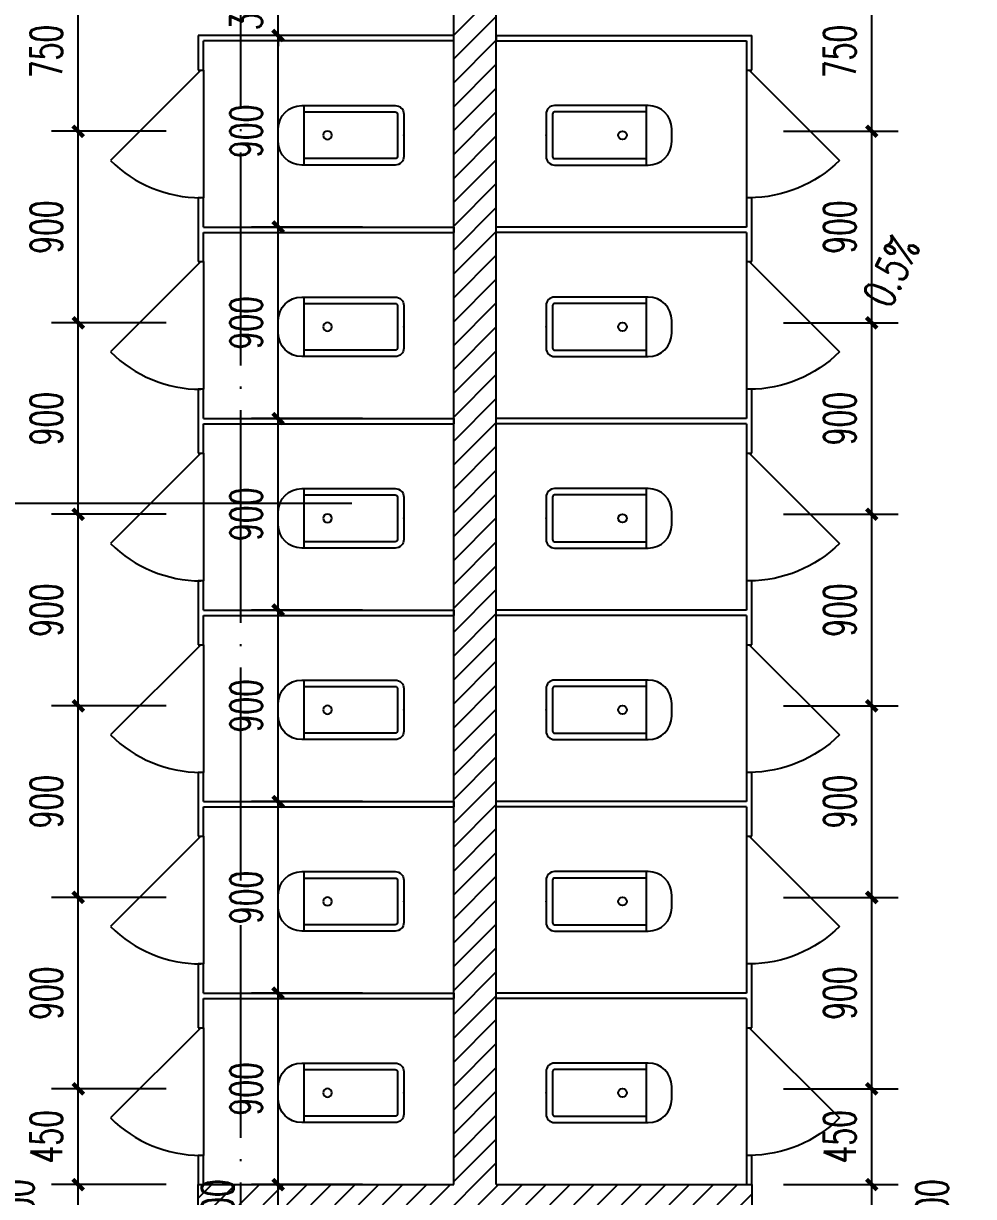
# Model space of a CAD drawing. Extents: x 307762 to 522490, y -326758 to -245675.
# Drawn here: x 396478 to 400941, y -303261 to -297748 of the extents above; entities that cross this region are included whole.
import ezdxf

# ---------------------------------------------------------------- set-up
doc = ezdxf.new("R2010")
doc.units = 0
doc.header["$LTSCALE"] = 1000
doc.header["$MEASUREMENT"] = 0
doc.linetypes.add('DOTE', pattern=[2.42, 2, -0.2, 0.02, -0.2])
doc.layers.get('0').update_dxf_attribs({"linetype": 'CONTINUOUS'})
doc.layers.get('Defpoints').update_dxf_attribs({"color": 6, "linetype": 'CONTINUOUS'})
for name, color, linetype in [('A-卫生间', 173, 'CONTINUOUS'), ('A-墙线', 2, 'CONTINUOUS'), ('A-门', 167, 'CONTINUOUS'), ('AXIS', 3, 'CONTINUOUS'), ('DIM_IDEN', 3, 'CONTINUOUS'), ('DIM_SYMB', 3, 'CONTINUOUS'), ('DOTE', 1, 'DOTE'), ('FUR', 173, 'CONTINUOUS'), ('PUB_DIM', 3, 'CONTINUOUS'), ('PUB_HATCH', 250, 'CONTINUOUS'), ('PUB_TEXT', 7, 'CONTINUOUS')]:
    doc.layers.add(name, color=color, linetype=linetype)
doc.styles.add('_TCH_DIM', font='SIMPLEX', dxfattribs={"bigfont": 'GBCBIG'})
doc.styles.add('DIM_FONT', font='SIMPLEX.shx', dxfattribs={"width": 0.65})
doc.dimstyles.new('DIMN50', dxfattribs={"dimscale": 0.5, "dimtxt": 300, "dimasz": 100, "dimexe": 250, "dimexo": 300, "dimgap": 150, "dimtad": 1, "dimdec": 0, "dimzin": 0, "dimdsep": 46, "dimtxsty": 'DIM_FONT', "dimblk": 'ARCHTICK', "dimcen": 0.09, "dimclrt": 7, "dimazin": 2, "dimtfac": 1, "dimtdec": 0, "dimtix": 1, "dimtmove": 2, "dimatfit": 3, "dimfxl": 0, "dimtolj": 1, "dimtzin": 0, "dimarcsym": 0})

# ---------------------------------------------------------------- blocks, each defined once
blk = doc.blocks.new('_ArchTick')
at = {"color": 0, "linetype": 'ByBlock', "const_width": 0.4}
blk.add_lwpolyline([(-0.5, -0.5), (0.5, 0.5)], dxfattribs=at)
blk = doc.blocks.new('*D95')
at = {"layer": 'Defpoints', "color": 0}
for p in [(399898.8, -303204.9), (400462.4, -303204.9), (399898.8, -303404.9)]:
    blk.add_point(p, dxfattribs=at)
at = {"layer": 'PUB_DIM', "color": 0, "lineweight": -2}
for p, q in [((400048.8, -303204.9), (400587.4, -303204.9)), ((400462.4, -303404.9), (400462.4, -303204.9)), ((400048.8, -303404.9), (400587.4, -303404.9))]:
    blk.add_line(p, q, dxfattribs=at)
at = {"layer": 'PUB_DIM', "color": 0, "lineweight": -2, "xscale": 50, "yscale": 50, "zscale": 50}
for p, rotation in [((400462.4, -303204.9), 90), ((400462.4, -303404.9), 270)]:
    blk.add_blockref('_ArchTick', p, dxfattribs=dict(at, rotation=rotation))
at = {"layer": 'PUB_DIM', "color": 7, "insert": (400746.2, -303304.9), "char_height": 150, "attachment_point": 5, "rotation": 90, "style": 'DIM_FONT'}
blk.add_mtext('\\A1;200', dxfattribs=at)
blk = doc.blocks.new('*D96')
at = {"layer": 'Defpoints', "color": 0}
for p in [(399898.8, -302754.9), (400462.4, -302754.9), (399898.8, -303204.9)]:
    blk.add_point(p, dxfattribs=at)
at = {"layer": 'PUB_DIM', "color": 0, "lineweight": -2}
for p, q in [((400048.8, -302754.9), (400587.4, -302754.9)), ((400462.4, -303204.9), (400462.4, -302754.9)), ((400048.8, -303204.9), (400587.4, -303204.9))]:
    blk.add_line(p, q, dxfattribs=at)
at = {"layer": 'PUB_DIM', "color": 0, "lineweight": -2, "xscale": 50, "yscale": 50, "zscale": 50}
for p, rotation in [((400462.4, -302754.9), 90), ((400462.4, -303204.9), 270)]:
    blk.add_blockref('_ArchTick', p, dxfattribs=dict(at, rotation=rotation))
at = {"layer": 'PUB_DIM', "color": 7, "insert": (400312.4, -302979.9), "char_height": 150, "attachment_point": 5, "rotation": 90, "style": 'DIM_FONT'}
blk.add_mtext('\\A1;450', dxfattribs=at)
blk = doc.blocks.new('*D97')
at = {"layer": 'Defpoints', "color": 0}
for p in [(399898.8, -301854.9), (400462.4, -301854.9), (399898.8, -302754.9)]:
    blk.add_point(p, dxfattribs=at)
at = {"layer": 'PUB_DIM', "color": 0, "lineweight": -2}
for p, q in [((400048.8, -301854.9), (400587.4, -301854.9)), ((400462.4, -302754.9), (400462.4, -301854.9)), ((400048.8, -302754.9), (400587.4, -302754.9))]:
    blk.add_line(p, q, dxfattribs=at)
at = {"layer": 'PUB_DIM', "color": 0, "lineweight": -2, "xscale": 50, "yscale": 50, "zscale": 50}
for p, rotation in [((400462.4, -301854.9), 90), ((400462.4, -302754.9), 270)]:
    blk.add_blockref('_ArchTick', p, dxfattribs=dict(at, rotation=rotation))
at = {"layer": 'PUB_DIM', "color": 7, "insert": (400312.4, -302304.9), "char_height": 150, "attachment_point": 5, "rotation": 90, "style": 'DIM_FONT'}
blk.add_mtext('\\A1;900', dxfattribs=at)
blk = doc.blocks.new('*D98')
at = {"layer": 'Defpoints', "color": 0}
for p in [(399898.8, -300954.9), (400462.4, -300954.9), (399898.8, -301854.9)]:
    blk.add_point(p, dxfattribs=at)
at = {"layer": 'PUB_DIM', "color": 0, "lineweight": -2}
for p, q in [((400048.8, -300954.9), (400587.4, -300954.9)), ((400462.4, -301854.9), (400462.4, -300954.9)), ((400048.8, -301854.9), (400587.4, -301854.9))]:
    blk.add_line(p, q, dxfattribs=at)
at = {"layer": 'PUB_DIM', "color": 0, "lineweight": -2, "xscale": 50, "yscale": 50, "zscale": 50}
for p, rotation in [((400462.4, -300954.9), 90), ((400462.4, -301854.9), 270)]:
    blk.add_blockref('_ArchTick', p, dxfattribs=dict(at, rotation=rotation))
at = {"layer": 'PUB_DIM', "color": 7, "insert": (400312.4, -301404.9), "char_height": 150, "attachment_point": 5, "rotation": 90, "style": 'DIM_FONT'}
blk.add_mtext('\\A1;900', dxfattribs=at)
blk = doc.blocks.new('*D99')
at = {"layer": 'Defpoints', "color": 0}
for p in [(399898.8, -300054.9), (400462.4, -300054.9), (399898.8, -300954.9)]:
    blk.add_point(p, dxfattribs=at)
at = {"layer": 'PUB_DIM', "color": 0, "lineweight": -2}
for p, q in [((400048.8, -300054.9), (400587.4, -300054.9)), ((400462.4, -300954.9), (400462.4, -300054.9)), ((400048.8, -300954.9), (400587.4, -300954.9))]:
    blk.add_line(p, q, dxfattribs=at)
at = {"layer": 'PUB_DIM', "color": 0, "lineweight": -2, "xscale": 50, "yscale": 50, "zscale": 50}
for p, rotation in [((400462.4, -300054.9), 90), ((400462.4, -300954.9), 270)]:
    blk.add_blockref('_ArchTick', p, dxfattribs=dict(at, rotation=rotation))
at = {"layer": 'PUB_DIM', "color": 7, "insert": (400312.4, -300504.9), "char_height": 150, "attachment_point": 5, "rotation": 90, "style": 'DIM_FONT'}
blk.add_mtext('\\A1;900', dxfattribs=at)
blk = doc.blocks.new('*D100')
at = {"layer": 'Defpoints', "color": 0}
for p in [(399898.8, -299154.9), (400462.4, -299154.9), (399898.8, -300054.9)]:
    blk.add_point(p, dxfattribs=at)
at = {"layer": 'PUB_DIM', "color": 0, "lineweight": -2}
for p, q in [((400048.8, -299154.9), (400587.4, -299154.9)), ((400462.4, -300054.9), (400462.4, -299154.9)), ((400048.8, -300054.9), (400587.4, -300054.9))]:
    blk.add_line(p, q, dxfattribs=at)
at = {"layer": 'PUB_DIM', "color": 0, "lineweight": -2, "xscale": 50, "yscale": 50, "zscale": 50}
for p, rotation in [((400462.4, -299154.9), 90), ((400462.4, -300054.9), 270)]:
    blk.add_blockref('_ArchTick', p, dxfattribs=dict(at, rotation=rotation))
at = {"layer": 'PUB_DIM', "color": 7, "insert": (400312.4, -299604.9), "char_height": 150, "attachment_point": 5, "rotation": 90, "style": 'DIM_FONT'}
blk.add_mtext('\\A1;900', dxfattribs=at)
blk = doc.blocks.new('*D101')
at = {"layer": 'Defpoints', "color": 0}
for p in [(399898.8, -298254.9), (400462.4, -298254.9), (399898.8, -299154.9)]:
    blk.add_point(p, dxfattribs=at)
at = {"layer": 'PUB_DIM', "color": 0, "lineweight": -2}
for p, q in [((400048.8, -298254.9), (400587.4, -298254.9)), ((400462.4, -299154.9), (400462.4, -298254.9)), ((400048.8, -299154.9), (400587.4, -299154.9))]:
    blk.add_line(p, q, dxfattribs=at)
at = {"layer": 'PUB_DIM', "color": 0, "lineweight": -2, "xscale": 50, "yscale": 50, "zscale": 50}
for p, rotation in [((400462.4, -298254.9), 90), ((400462.4, -299154.9), 270)]:
    blk.add_blockref('_ArchTick', p, dxfattribs=dict(at, rotation=rotation))
at = {"layer": 'PUB_DIM', "color": 7, "insert": (400312.4, -298704.9), "char_height": 150, "attachment_point": 5, "rotation": 90, "style": 'DIM_FONT'}
blk.add_mtext('\\A1;900', dxfattribs=at)
blk = doc.blocks.new('*D102')
at = {"layer": 'Defpoints', "color": 0}
for p in [(399898.8, -297504.9), (400462.4, -297504.9), (399898.8, -298254.9)]:
    blk.add_point(p, dxfattribs=at)
at = {"layer": 'PUB_DIM', "color": 0, "lineweight": -2}
for p, q in [((400048.8, -297504.9), (400587.4, -297504.9)), ((400462.4, -298254.9), (400462.4, -297504.9)), ((400048.8, -298254.9), (400587.4, -298254.9))]:
    blk.add_line(p, q, dxfattribs=at)
at = {"layer": 'PUB_DIM', "color": 0, "lineweight": -2, "xscale": 50, "yscale": 50, "zscale": 50}
for p, rotation in [((400462.4, -297504.9), 90), ((400462.4, -298254.9), 270)]:
    blk.add_blockref('_ArchTick', p, dxfattribs=dict(at, rotation=rotation))
at = {"layer": 'PUB_DIM', "color": 7, "insert": (400312.4, -297879.9), "char_height": 150, "attachment_point": 5, "rotation": 90, "style": 'DIM_FONT'}
blk.add_mtext('\\A1;750', dxfattribs=at)
blk = doc.blocks.new('*D115')
at = {"layer": 'Defpoints', "color": 0}
for p in [(396735.1, -303204.9), (397298.8, -303204.9), (397298.8, -303404.9)]:
    blk.add_point(p, dxfattribs=at)
at = {"layer": 'PUB_DIM', "color": 0, "lineweight": -2}
for p, q in [((397148.8, -303204.9), (396610.1, -303204.9)), ((396735.1, -303404.9), (396735.1, -303204.9)), ((397148.8, -303404.9), (396610.1, -303404.9))]:
    blk.add_line(p, q, dxfattribs=at)
at = {"layer": 'PUB_DIM', "color": 0, "lineweight": -2, "xscale": 50, "yscale": 50, "zscale": 50}
for p, rotation in [((396735.1, -303204.9), 90), ((396735.1, -303404.9), 270)]:
    blk.add_blockref('_ArchTick', p, dxfattribs=dict(at, rotation=rotation))
at = {"layer": 'PUB_DIM', "color": 7, "insert": (396451.4, -303304.9), "char_height": 150, "attachment_point": 5, "rotation": 90, "style": 'DIM_FONT'}
blk.add_mtext('\\A1;200', dxfattribs=at)
blk = doc.blocks.new('*D116')
at = {"layer": 'Defpoints', "color": 0}
for p in [(396735.1, -302754.9), (397298.8, -302754.9), (397298.8, -303204.9)]:
    blk.add_point(p, dxfattribs=at)
at = {"layer": 'PUB_DIM', "color": 0, "lineweight": -2}
for p, q in [((397148.8, -302754.9), (396610.1, -302754.9)), ((396735.1, -303204.9), (396735.1, -302754.9)), ((397148.8, -303204.9), (396610.1, -303204.9))]:
    blk.add_line(p, q, dxfattribs=at)
at = {"layer": 'PUB_DIM', "color": 0, "lineweight": -2, "xscale": 50, "yscale": 50, "zscale": 50}
for p, rotation in [((396735.1, -302754.9), 90), ((396735.1, -303204.9), 270)]:
    blk.add_blockref('_ArchTick', p, dxfattribs=dict(at, rotation=rotation))
at = {"layer": 'PUB_DIM', "color": 7, "insert": (396585.1, -302979.9), "char_height": 150, "attachment_point": 5, "rotation": 90, "style": 'DIM_FONT'}
blk.add_mtext('\\A1;450', dxfattribs=at)
blk = doc.blocks.new('*D117')
at = {"layer": 'Defpoints', "color": 0}
for p in [(396735.1, -301854.9), (397298.8, -301854.9), (397298.8, -302754.9)]:
    blk.add_point(p, dxfattribs=at)
at = {"layer": 'PUB_DIM', "color": 0, "lineweight": -2}
for p, q in [((397148.8, -301854.9), (396610.1, -301854.9)), ((396735.1, -302754.9), (396735.1, -301854.9)), ((397148.8, -302754.9), (396610.1, -302754.9))]:
    blk.add_line(p, q, dxfattribs=at)
at = {"layer": 'PUB_DIM', "color": 0, "lineweight": -2, "xscale": 50, "yscale": 50, "zscale": 50}
for p, rotation in [((396735.1, -301854.9), 90), ((396735.1, -302754.9), 270)]:
    blk.add_blockref('_ArchTick', p, dxfattribs=dict(at, rotation=rotation))
at = {"layer": 'PUB_DIM', "color": 7, "insert": (396585.1, -302304.9), "char_height": 150, "attachment_point": 5, "rotation": 90, "style": 'DIM_FONT'}
blk.add_mtext('\\A1;900', dxfattribs=at)
blk = doc.blocks.new('*D118')
at = {"layer": 'Defpoints', "color": 0}
for p in [(396735.1, -300954.9), (397298.8, -300954.9), (397298.8, -301854.9)]:
    blk.add_point(p, dxfattribs=at)
at = {"layer": 'PUB_DIM', "color": 0, "lineweight": -2}
for p, q in [((397148.8, -300954.9), (396610.1, -300954.9)), ((396735.1, -301854.9), (396735.1, -300954.9)), ((397148.8, -301854.9), (396610.1, -301854.9))]:
    blk.add_line(p, q, dxfattribs=at)
at = {"layer": 'PUB_DIM', "color": 0, "lineweight": -2, "xscale": 50, "yscale": 50, "zscale": 50}
for p, rotation in [((396735.1, -300954.9), 90), ((396735.1, -301854.9), 270)]:
    blk.add_blockref('_ArchTick', p, dxfattribs=dict(at, rotation=rotation))
at = {"layer": 'PUB_DIM', "color": 7, "insert": (396585.1, -301404.9), "char_height": 150, "attachment_point": 5, "rotation": 90, "style": 'DIM_FONT'}
blk.add_mtext('\\A1;900', dxfattribs=at)
blk = doc.blocks.new('*D119')
at = {"layer": 'Defpoints', "color": 0}
for p in [(396735.1, -300054.9), (397298.8, -300054.9), (397298.8, -300954.9)]:
    blk.add_point(p, dxfattribs=at)
at = {"layer": 'PUB_DIM', "color": 0, "lineweight": -2}
for p, q in [((397148.8, -300054.9), (396610.1, -300054.9)), ((396735.1, -300954.9), (396735.1, -300054.9)), ((397148.8, -300954.9), (396610.1, -300954.9))]:
    blk.add_line(p, q, dxfattribs=at)
at = {"layer": 'PUB_DIM', "color": 0, "lineweight": -2, "xscale": 50, "yscale": 50, "zscale": 50}
for p, rotation in [((396735.1, -300054.9), 90), ((396735.1, -300954.9), 270)]:
    blk.add_blockref('_ArchTick', p, dxfattribs=dict(at, rotation=rotation))
at = {"layer": 'PUB_DIM', "color": 7, "insert": (396585.1, -300504.9), "char_height": 150, "attachment_point": 5, "rotation": 90, "style": 'DIM_FONT'}
blk.add_mtext('\\A1;900', dxfattribs=at)
blk = doc.blocks.new('*D120')
at = {"layer": 'Defpoints', "color": 0}
for p in [(396735.1, -299154.9), (397298.8, -299154.9), (397298.8, -300054.9)]:
    blk.add_point(p, dxfattribs=at)
at = {"layer": 'PUB_DIM', "color": 0, "lineweight": -2}
for p, q in [((397148.8, -299154.9), (396610.1, -299154.9)), ((396735.1, -300054.9), (396735.1, -299154.9)), ((397148.8, -300054.9), (396610.1, -300054.9))]:
    blk.add_line(p, q, dxfattribs=at)
at = {"layer": 'PUB_DIM', "color": 0, "lineweight": -2, "xscale": 50, "yscale": 50, "zscale": 50}
for p, rotation in [((396735.1, -299154.9), 90), ((396735.1, -300054.9), 270)]:
    blk.add_blockref('_ArchTick', p, dxfattribs=dict(at, rotation=rotation))
at = {"layer": 'PUB_DIM', "color": 7, "insert": (396585.1, -299604.9), "char_height": 150, "attachment_point": 5, "rotation": 90, "style": 'DIM_FONT'}
blk.add_mtext('\\A1;900', dxfattribs=at)
blk = doc.blocks.new('*D121')
at = {"layer": 'Defpoints', "color": 0}
for p in [(396735.1, -298254.9), (397298.8, -298254.9), (397298.8, -299154.9)]:
    blk.add_point(p, dxfattribs=at)
at = {"layer": 'PUB_DIM', "color": 0, "lineweight": -2}
for p, q in [((397148.8, -298254.9), (396610.1, -298254.9)), ((396735.1, -299154.9), (396735.1, -298254.9)), ((397148.8, -299154.9), (396610.1, -299154.9))]:
    blk.add_line(p, q, dxfattribs=at)
at = {"layer": 'PUB_DIM', "color": 0, "lineweight": -2, "xscale": 50, "yscale": 50, "zscale": 50}
for p, rotation in [((396735.1, -298254.9), 90), ((396735.1, -299154.9), 270)]:
    blk.add_blockref('_ArchTick', p, dxfattribs=dict(at, rotation=rotation))
at = {"layer": 'PUB_DIM', "color": 7, "insert": (396585.1, -298704.9), "char_height": 150, "attachment_point": 5, "rotation": 90, "style": 'DIM_FONT'}
blk.add_mtext('\\A1;900', dxfattribs=at)
blk = doc.blocks.new('*D122')
at = {"layer": 'Defpoints', "color": 0}
for p in [(396735.1, -297504.9), (397298.8, -297504.9), (397298.8, -298254.9)]:
    blk.add_point(p, dxfattribs=at)
at = {"layer": 'PUB_DIM', "color": 0, "lineweight": -2}
for p, q in [((397148.8, -297504.9), (396610.1, -297504.9)), ((396735.1, -298254.9), (396735.1, -297504.9)), ((397148.8, -298254.9), (396610.1, -298254.9))]:
    blk.add_line(p, q, dxfattribs=at)
at = {"layer": 'PUB_DIM', "color": 0, "lineweight": -2, "xscale": 50, "yscale": 50, "zscale": 50}
for p, rotation in [((396735.1, -297504.9), 90), ((396735.1, -298254.9), 270)]:
    blk.add_blockref('_ArchTick', p, dxfattribs=dict(at, rotation=rotation))
at = {"layer": 'PUB_DIM', "color": 7, "insert": (396585.1, -297879.9), "char_height": 150, "attachment_point": 5, "rotation": 90, "style": 'DIM_FONT'}
blk.add_mtext('\\A1;750', dxfattribs=at)
blk = doc.blocks.new('*D133')
at = {"layer": 'AXIS', "color": 0, "lineweight": -2}
for p, q in [((397673.9, -297504.9), (397673.9, -297454.9)), ((398071.1, -297504.9), (397548.9, -297504.9)), ((397673.9, -297804.9), (397673.9, -297504.9)), ((398071.1, -297804.9), (397548.9, -297804.9)), ((397673.9, -297804.9), (397673.9, -297854.9))]:
    blk.add_line(p, q, dxfattribs=at)
at = {"layer": 'Defpoints', "color": 0}
for p in [(397673.9, -297504.9), (398221.1, -297504.9), (398221.1, -297804.9)]:
    blk.add_point(p, dxfattribs=at)
at = {"layer": 'AXIS', "color": 0, "lineweight": -2, "xscale": 50, "yscale": 50, "zscale": 50}
for p, rotation in [((397673.9, -297504.9), 270), ((397673.9, -297804.9), 90)]:
    blk.add_blockref('_ArchTick', p, dxfattribs=dict(at, rotation=rotation))
at = {"layer": 'AXIS', "color": 7, "insert": (397523.9, -297654.9), "char_height": 150, "attachment_point": 5, "rotation": 90, "style": 'DIM_FONT'}
blk.add_mtext('\\A1;300', dxfattribs=at)
blk = doc.blocks.new('*D134')
at = {"layer": 'AXIS', "color": 0, "lineweight": -2}
for p, q in [((398071.1, -297804.9), (397548.9, -297804.9)), ((397673.9, -298704.9), (397673.9, -297804.9)), ((398071.1, -298704.9), (397548.9, -298704.9))]:
    blk.add_line(p, q, dxfattribs=at)
at = {"layer": 'Defpoints', "color": 0}
for p in [(397673.9, -297804.9), (398221.1, -297804.9), (398221.1, -298704.9)]:
    blk.add_point(p, dxfattribs=at)
at = {"layer": 'AXIS', "color": 0, "lineweight": -2, "xscale": 50, "yscale": 50, "zscale": 50}
for p, rotation in [((397673.9, -297804.9), 90), ((397673.9, -298704.9), 270)]:
    blk.add_blockref('_ArchTick', p, dxfattribs=dict(at, rotation=rotation))
at = {"layer": 'AXIS', "color": 7, "insert": (397523.9, -298254.9), "char_height": 150, "attachment_point": 5, "rotation": 90, "style": 'DIM_FONT'}
blk.add_mtext('\\A1;900', dxfattribs=at)
blk = doc.blocks.new('*D135')
at = {"layer": 'AXIS', "color": 0, "lineweight": -2}
for p, q in [((398071.1, -298704.9), (397548.9, -298704.9)), ((397673.9, -299604.9), (397673.9, -298704.9)), ((398071.1, -299604.9), (397548.9, -299604.9))]:
    blk.add_line(p, q, dxfattribs=at)
at = {"layer": 'Defpoints', "color": 0}
for p in [(397673.9, -298704.9), (398221.1, -298704.9), (398221.1, -299604.9)]:
    blk.add_point(p, dxfattribs=at)
at = {"layer": 'AXIS', "color": 0, "lineweight": -2, "xscale": 50, "yscale": 50, "zscale": 50}
for p, rotation in [((397673.9, -298704.9), 90), ((397673.9, -299604.9), 270)]:
    blk.add_blockref('_ArchTick', p, dxfattribs=dict(at, rotation=rotation))
at = {"layer": 'AXIS', "color": 7, "insert": (397523.9, -299154.9), "char_height": 150, "attachment_point": 5, "rotation": 90, "style": 'DIM_FONT'}
blk.add_mtext('\\A1;900', dxfattribs=at)
blk = doc.blocks.new('*D136')
at = {"layer": 'AXIS', "color": 0, "lineweight": -2}
for p, q in [((398071.1, -299604.9), (397548.9, -299604.9)), ((397673.9, -300504.9), (397673.9, -299604.9)), ((398071.1, -300504.9), (397548.9, -300504.9))]:
    blk.add_line(p, q, dxfattribs=at)
at = {"layer": 'Defpoints', "color": 0}
for p in [(397673.9, -299604.9), (398221.1, -299604.9), (398221.1, -300504.9)]:
    blk.add_point(p, dxfattribs=at)
at = {"layer": 'AXIS', "color": 0, "lineweight": -2, "xscale": 50, "yscale": 50, "zscale": 50}
for p, rotation in [((397673.9, -299604.9), 90), ((397673.9, -300504.9), 270)]:
    blk.add_blockref('_ArchTick', p, dxfattribs=dict(at, rotation=rotation))
at = {"layer": 'AXIS', "color": 7, "insert": (397523.9, -300054.9), "char_height": 150, "attachment_point": 5, "rotation": 90, "style": 'DIM_FONT'}
blk.add_mtext('\\A1;900', dxfattribs=at)
blk = doc.blocks.new('*D137')
at = {"layer": 'AXIS', "color": 0, "lineweight": -2}
for p, q in [((398071.1, -300504.9), (397548.9, -300504.9)), ((397673.9, -301404.9), (397673.9, -300504.9)), ((398071.1, -301404.9), (397548.9, -301404.9))]:
    blk.add_line(p, q, dxfattribs=at)
at = {"layer": 'Defpoints', "color": 0}
for p in [(397673.9, -300504.9), (398221.1, -300504.9), (398221.1, -301404.9)]:
    blk.add_point(p, dxfattribs=at)
at = {"layer": 'AXIS', "color": 0, "lineweight": -2, "xscale": 50, "yscale": 50, "zscale": 50}
for p, rotation in [((397673.9, -300504.9), 90), ((397673.9, -301404.9), 270)]:
    blk.add_blockref('_ArchTick', p, dxfattribs=dict(at, rotation=rotation))
at = {"layer": 'AXIS', "color": 7, "insert": (397523.9, -300954.9), "char_height": 150, "attachment_point": 5, "rotation": 90, "style": 'DIM_FONT'}
blk.add_mtext('\\A1;900', dxfattribs=at)
blk = doc.blocks.new('*D138')
at = {"layer": 'AXIS', "color": 0, "lineweight": -2}
for p, q in [((398071.1, -301404.9), (397548.9, -301404.9)), ((397673.9, -302304.9), (397673.9, -301404.9)), ((398071.1, -302304.9), (397548.9, -302304.9))]:
    blk.add_line(p, q, dxfattribs=at)
at = {"layer": 'Defpoints', "color": 0}
for p in [(397673.9, -301404.9), (398221.1, -301404.9), (398221.1, -302304.9)]:
    blk.add_point(p, dxfattribs=at)
at = {"layer": 'AXIS', "color": 0, "lineweight": -2, "xscale": 50, "yscale": 50, "zscale": 50}
for p, rotation in [((397673.9, -301404.9), 90), ((397673.9, -302304.9), 270)]:
    blk.add_blockref('_ArchTick', p, dxfattribs=dict(at, rotation=rotation))
at = {"layer": 'AXIS', "color": 7, "insert": (397523.9, -301854.9), "char_height": 150, "attachment_point": 5, "rotation": 90, "style": 'DIM_FONT'}
blk.add_mtext('\\A1;900', dxfattribs=at)
blk = doc.blocks.new('*D139')
at = {"layer": 'AXIS', "color": 0, "lineweight": -2}
for p, q in [((398071.1, -302304.9), (397548.9, -302304.9)), ((397673.9, -303204.9), (397673.9, -302304.9)), ((398071.1, -303204.9), (397548.9, -303204.9))]:
    blk.add_line(p, q, dxfattribs=at)
at = {"layer": 'Defpoints', "color": 0}
for p in [(397673.9, -302304.9), (398221.1, -302304.9), (398221.1, -303204.9)]:
    blk.add_point(p, dxfattribs=at)
at = {"layer": 'AXIS', "color": 0, "lineweight": -2, "xscale": 50, "yscale": 50, "zscale": 50}
for p, rotation in [((397673.9, -302304.9), 90), ((397673.9, -303204.9), 270)]:
    blk.add_blockref('_ArchTick', p, dxfattribs=dict(at, rotation=rotation))
at = {"layer": 'AXIS', "color": 7, "insert": (397523.9, -302754.9), "char_height": 150, "attachment_point": 5, "rotation": 90, "style": 'DIM_FONT'}
blk.add_mtext('\\A1;900', dxfattribs=at)
blk = doc.blocks.new('*D140')
at = {"layer": 'AXIS', "color": 0, "lineweight": -2}
for p, q in [((398071.1, -303204.9), (397548.9, -303204.9)), ((397673.9, -303404.9), (397673.9, -303204.9)), ((398071.1, -303404.9), (397548.9, -303404.9))]:
    blk.add_line(p, q, dxfattribs=at)
at = {"layer": 'Defpoints', "color": 0}
for p in [(397673.9, -303204.9), (398221.1, -303204.9), (398221.1, -303404.9)]:
    blk.add_point(p, dxfattribs=at)
at = {"layer": 'AXIS', "color": 0, "lineweight": -2, "xscale": 50, "yscale": 50, "zscale": 50}
for p, rotation in [((397673.9, -303204.9), 90), ((397673.9, -303404.9), 270)]:
    blk.add_blockref('_ArchTick', p, dxfattribs=dict(at, rotation=rotation))
at = {"layer": 'AXIS', "color": 7, "insert": (397390.2, -303304.9), "char_height": 150, "attachment_point": 5, "rotation": 90, "style": 'DIM_FONT'}
blk.add_mtext('\\A1;200', dxfattribs=at)
blk = doc.blocks.new('$lvtry$00000200')
at = {"layer": 'FUR'}
for p, q in [((-139.8, -40, 0), (-139.8, -479.7, 0)), ((-109.8, -40, 0), (-109.8, -469.7, 0)), ((99.8, 0, 0), (-99.8, 0, 0)), ((99.8, -30, 0), (-99.8, -30, 0)), ((109.8, -469.7, 0), (109.8, -40, 0)), ((139.8, -479.7, 0), (139.8, -40, 0)), ((139.8, -469.7, 0), (-139.8, -469.7, 0)), ((-29.8, -589.7, 0), (29.8, -589.7, 0))]:
    blk.add_line(p, q, dxfattribs=at)
blk.add_circle((0, -358.6, 0), 20, dxfattribs=at)
for centre, radius, start, end in [((-99.8, -40, 0), 40, 90, 180), ((-99.8, -40, 0), 10, 90, 180), ((99.8, -40, 0), 40, 0, 90), ((99.8, -40, 0), 10, 0, 90), ((-29.8, -479.7, 0), 110, 180, 270), ((29.8, -479.7, 0), 110, 270, 0)]:
    blk.add_arc(centre, radius, start, end, dxfattribs=at)
blk.add_point((0, 0), dxfattribs=at)
blk = doc.blocks.new('$DorLib2D$00000114')
at = {"color": 0}
blk.add_line((0.5, 0), (-0.2071, 0.7071), dxfattribs=at)
blk.add_arc((0.5, 0), 1, 135, 180, dxfattribs=at)

msp = doc.modelspace()

# ---------------------------------------------------------------- hatches: boundary and pattern name
at = {"layer": 'PUB_HATCH'}
h = msp.add_hatch(dxfattribs=at)
h.set_pattern_fill('ANSI31', color=256, scale=50, style=0)
h.set_pattern_definition([(45, (395198.77, -305704.93), (-56.1266, 56.1266), [])])
h.paths.add_polyline_path([(401398.8, -297904.9), (401198.8, -297904.9), (401198.8, -304904.9), (401898.8, -304904.9), (401898.8, -304804.9), (401998.8, -304804.9), (401998.8, -304761.2), (401893.8, -304723.9), (402103.8, -304686.9), (401998.8, -304648.7), (401998.8, -304604.9), (401398.8, -304604.9)])
h.paths.add_polyline_path([(401198.8, -297304.9), (401598.8, -297304.9), (401598.8, -296809.4), (401455, -296809.4), (401417.8, -296914.4), (401380.7, -296704.4), (401342.5, -296809.4), (401198.8, -296809.4), (401198.8, -297104.9), (400698.8, -297104.9), (400698.8, -297154.9), (400648.8, -297154.9), (400648.8, -297204.9), (400448.8, -297204.9), (400448.8, -297254.9), (400398.8, -297254.9), (400398.8, -297504.9), (401198.8, -297504.9)])
h.paths.add_polyline_path([(398698.8, -297504.9), (399198.8, -297504.9), (399198.8, -297254.9), (399148.8, -297254.9), (399148.8, -297204.9), (398948.8, -297204.9), (398948.8, -297154.9), (398898.8, -297154.9), (398898.8, -297104.9), (398298.8, -297104.9), (398298.8, -297154.9), (398248.8, -297154.9), (398248.8, -297204.9), (398048.8, -297204.9), (398048.8, -297254.9), (397998.8, -297254.9), (397998.8, -297504.9), (398498.8, -297504.9), (398498.8, -303204.9), (397298.8, -303204.9), (397298.8, -303404.9), (397698.8, -303404.9), (397698.8, -303504.9), (397798.8, -303504.9), (397798.8, -303404.9), (399298.8, -303404.9), (399298.8, -303504.9), (399398.8, -303504.9), (399398.8, -303404.9), (399898.8, -303404.9), (399898.8, -303204.9), (398698.8, -303204.9)])
h.paths.add_polyline_path([(401198.8, -305504.9), (399398.8, -305504.9), (399398.8, -304504.9), (399298.8, -304504.9), (399298.8, -305704.9), (401198.8, -305704.9)])
h.paths.add_polyline_path([(397798.8, -304504.9), (397698.8, -304504.9), (397698.8, -305504.9), (395898.8, -305504.9), (395898.8, -303404.9), (395998.8, -303404.9), (395998.8, -303204.9), (395398.8, -303204.9), (395398.8, -297904.9), (395198.8, -297904.9), (395198.8, -304904.9), (395398.8, -304904.9), (395398.8, -303404.9), (395798.8, -303404.9), (395798.8, -305504.9), (395798.8, -305704.9), (397798.8, -305704.9)])
h.paths.add_polyline_path([(396748.8, -297204.9), (396548.8, -297204.9), (396548.8, -297154.9), (396498.8, -297154.9), (396498.8, -297104.9), (395798.8, -297104.9), (395798.8, -297504.9), (396798.8, -297504.9), (396798.8, -297254.9), (396748.8, -297254.9)])

# ---------------------------------------------------------------- linework, layer by layer
at = {"layer": 'A-卫生间'}
for p, q in [((398498.8, -297804.9), (397298.8, -297804.9)), ((397298.8, -297804.9), (397298.8, -297967.4)), ((398498.8, -297829.9), (397323.8, -297829.9)), ((397323.8, -297967.4), (397323.8, -297829.9)), ((398498.8, -297829.9), (398498.8, -297804.9)), ((398698.8, -297804.9), (399898.8, -297804.9)), ((398698.8, -297804.9), (398698.8, -297829.9)), ((398698.8, -297829.9), (399873.8, -297829.9)), ((399873.8, -297829.9), (399873.8, -297967.4)), ((399898.8, -297967.4), (399898.8, -297804.9)), ((397298.8, -297967.4), (397323.8, -297967.4)), ((399873.8, -297967.4), (399898.8, -297967.4)), ((397323.8, -298567.4), (397298.8, -298567.4)), ((397298.8, -298567.4), (397298.8, -298704.9)), ((397323.8, -298704.9), (397323.8, -298567.4)), ((399898.8, -298567.4), (399873.8, -298567.4)), ((399873.8, -298567.4), (399873.8, -298704.9)), ((399898.8, -298704.9), (399898.8, -298567.4)), ((397298.8, -298704.9), (397298.8, -298867.4)), ((397323.8, -298704.9), (398498.8, -298704.9)), ((398498.8, -298704.9), (398498.8, -298729.9)), ((399873.8, -298704.9), (398698.8, -298704.9)), ((398698.8, -298729.9), (398698.8, -298704.9)), ((399898.8, -298867.4), (399898.8, -298704.9)), ((397323.8, -298729.9), (398498.8, -298729.9)), ((397323.8, -298867.4), (397323.8, -298729.9)), ((399873.8, -298729.9), (398698.8, -298729.9)), ((399873.8, -298729.9), (399873.8, -298867.4)), ((397298.8, -298867.4), (397323.8, -298867.4)), ((399873.8, -298867.4), (399898.8, -298867.4)), ((397323.8, -299467.4), (397298.8, -299467.4)), ((397298.8, -299467.4), (397298.8, -299604.9)), ((397323.8, -299604.9), (397323.8, -299467.4)), ((399898.8, -299467.4), (399873.8, -299467.4)), ((399873.8, -299467.4), (399873.8, -299604.9)), ((399898.8, -299604.9), (399898.8, -299467.4)), ((397298.8, -299604.9), (397298.8, -299767.4)), ((397323.8, -299604.9), (398498.8, -299604.9)), ((398498.8, -299604.9), (398498.8, -299629.9)), ((399873.8, -299604.9), (398698.8, -299604.9)), ((398698.8, -299629.9), (398698.8, -299604.9)), ((399898.8, -299767.4), (399898.8, -299604.9)), ((397323.8, -299629.9), (398498.8, -299629.9)), ((397323.8, -299767.4), (397323.8, -299629.9)), ((399873.8, -299629.9), (398698.8, -299629.9)), ((399873.8, -299629.9), (399873.8, -299767.4)), ((397298.8, -299767.4), (397323.8, -299767.4)), ((399873.8, -299767.4), (399898.8, -299767.4)), ((397323.8, -300367.4), (397298.8, -300367.4)), ((397298.8, -300367.4), (397298.8, -300504.9)), ((397323.8, -300504.9), (397323.8, -300367.4)), ((399898.8, -300367.4), (399873.8, -300367.4)), ((399873.8, -300367.4), (399873.8, -300504.9)), ((399898.8, -300504.9), (399898.8, -300367.4)), ((397298.8, -300504.9), (397298.8, -300667.4)), ((397323.8, -300504.9), (398498.8, -300504.9)), ((397323.8, -300529.9), (398498.8, -300529.9)), ((397323.8, -300667.4), (397323.8, -300529.9)), ((398498.8, -300504.9), (398498.8, -300529.9)), ((399873.8, -300504.9), (398698.8, -300504.9)), ((398698.8, -300529.9), (398698.8, -300504.9)), ((399873.8, -300529.9), (398698.8, -300529.9)), ((399873.8, -300529.9), (399873.8, -300667.4)), ((399898.8, -300667.4), (399898.8, -300504.9)), ((397298.8, -300667.4), (397323.8, -300667.4)), ((399873.8, -300667.4), (399898.8, -300667.4)), ((397323.8, -301267.4), (397298.8, -301267.4)), ((397298.8, -301267.4), (397298.8, -301404.9)), ((397323.8, -301404.9), (397323.8, -301267.4)), ((399898.8, -301267.4), (399873.8, -301267.4)), ((399873.8, -301267.4), (399873.8, -301404.9)), ((399898.8, -301404.9), (399898.8, -301267.4)), ((397298.8, -301404.9), (397298.8, -301567.4)), ((397323.8, -301404.9), (398498.8, -301404.9)), ((398498.8, -301404.9), (398498.8, -301429.9)), ((399873.8, -301404.9), (398698.8, -301404.9)), ((398698.8, -301429.9), (398698.8, -301404.9)), ((399898.8, -301567.4), (399898.8, -301404.9)), ((397323.8, -301429.9), (398498.8, -301429.9)), ((397323.8, -301567.4), (397323.8, -301429.9)), ((399873.8, -301429.9), (398698.8, -301429.9)), ((399873.8, -301429.9), (399873.8, -301567.4)), ((397298.8, -301567.4), (397323.8, -301567.4)), ((399873.8, -301567.4), (399898.8, -301567.4)), ((397323.8, -302167.4), (397298.8, -302167.4)), ((397298.8, -302167.4), (397298.8, -302304.9)), ((397323.8, -302304.9), (397323.8, -302167.4)), ((399898.8, -302167.4), (399873.8, -302167.4)), ((399873.8, -302167.4), (399873.8, -302304.9)), ((399898.8, -302304.9), (399898.8, -302167.4)), ((397298.8, -302304.9), (397298.8, -302467.4)), ((397323.8, -302304.9), (398498.8, -302304.9)), ((398498.8, -302304.9), (398498.8, -302329.9)), ((399873.8, -302304.9), (398698.8, -302304.9)), ((398698.8, -302329.9), (398698.8, -302304.9)), ((399898.8, -302467.4), (399898.8, -302304.9)), ((397323.8, -302329.9), (398498.8, -302329.9)), ((397323.8, -302467.4), (397323.8, -302329.9)), ((399873.8, -302329.9), (398698.8, -302329.9)), ((399873.8, -302329.9), (399873.8, -302467.4)), ((397298.8, -302467.4), (397323.8, -302467.4)), ((399873.8, -302467.4), (399898.8, -302467.4)), ((397323.8, -303067.4), (397298.8, -303067.4)), ((397298.8, -303067.4), (397298.8, -303204.9)), ((397323.8, -303204.9), (397323.8, -303067.4)), ((399898.8, -303067.4), (399873.8, -303067.4)), ((399873.8, -303067.4), (399873.8, -303204.9)), ((399898.8, -303204.9), (399898.8, -303067.4)), ((397298.8, -303204.9), (397323.8, -303204.9)), ((399873.8, -303204.9), (399898.8, -303204.9))]:
    msp.add_line(p, q, dxfattribs=at)
at = {"layer": 'A-墙线'}
for p, q in [((398498.8, -303204.9), (398498.8, -297504.9)), ((398698.8, -303204.9), (398698.8, -297504.9)), ((397298.8, -303404.9), (397298.8, -303204.9)), ((397298.8, -303204.9), (398498.8, -303204.9)), ((398698.8, -303204.9), (399898.8, -303204.9)), ((399898.8, -303204.9), (399898.8, -303404.9))]:
    msp.add_line(p, q, dxfattribs=at)
at = {"layer": 'A-门'}
for p, q in [((397323.8, -297967.4), (397323.8, -298567.4)), ((399873.8, -297967.4), (399873.8, -298567.4)), ((397323.8, -298867.4), (397323.8, -299467.4)), ((399873.8, -298867.4), (399873.8, -299467.4)), ((397323.8, -299767.4), (397323.8, -300367.4)), ((399873.8, -299767.4), (399873.8, -300367.4)), ((397323.8, -300667.4), (397323.8, -301267.4)), ((399873.8, -300667.4), (399873.8, -301267.4)), ((397323.8, -301567.4), (397323.8, -302167.4)), ((399873.8, -301567.4), (399873.8, -302167.4)), ((397323.8, -302467.4), (397323.8, -303067.4)), ((399873.8, -302467.4), (399873.8, -303067.4))]:
    msp.add_line(p, q, dxfattribs=at)
at = {"layer": 'DIM_IDEN'}
msp.add_line((398020.1, -300004.5), (394250.8, -300004.5), dxfattribs=at)
msp.add_circle((398020.1, -300004.5), 0, dxfattribs=at)
at = {"layer": 'DIM_SYMB'}
msp.add_lwpolyline([(400480.9, -299351.3, 0, 0, 0), (400790.1, -298709.8, 40, 0, 0), (400855.2, -298574.7, 0, 0, 0)], format="xyseb", dxfattribs=at)
at = {"layer": 'DOTE', "ltscale": 0.5}
msp.add_line((397498.8, -305404.9), (397498.8, -297404.9), dxfattribs=at)

# ---------------------------------------------------------------- block references
at = {"layer": 'A-卫生间', "yscale": -0.9999999999999998, "rotation": 90.00000000106468}
for p in [(398264.4, -298273.7, 0), (398264.4, -299173.7, 0), (398264.4, -300073.7, 0), (398264.4, -300973.7, 0), (398264.4, -301873.7, 0), (398264.4, -302773.7, 0)]:
    msp.add_blockref('$lvtry$00000200', p, dxfattribs=at)
at = {"layer": 'A-卫生间', "rotation": 89.99999999893537}
for p in [(398933.1, -298273.7, 0), (398933.1, -299173.7, 0), (398933.1, -300073.7, 0), (398933.1, -300973.7, 0), (398933.1, -301873.7, 0), (398933.1, -302773.7, 0)]:
    msp.add_blockref('$lvtry$00000200', p, dxfattribs=at)
at = {"layer": 'A-门', "xscale": -600, "zscale": 25, "rotation": 270}
for p, yscale in [((397311.3, -298267.4), -600), ((399886.3, -298267.4), 600), ((397311.3, -299167.4), -600), ((399886.3, -299167.4), 600), ((397311.3, -300067.4), -600), ((399886.3, -300067.4), 600), ((397311.3, -300967.4), -600), ((399886.3, -300967.4), 600), ((397311.3, -301867.4), -600), ((399886.3, -301867.4), 600), ((397311.3, -302767.4), -600), ((399886.3, -302767.4), 600)]:
    msp.add_blockref('$DorLib2D$00000114', p, dxfattribs=dict(at, yscale=yscale))

# ---------------------------------------------------------------- texts
at = {"layer": 'PUB_TEXT', "style": '_TCH_DIM', "width": 0.705882}
msp.add_text('0.5%%%', height=148.75, rotation=64.2675, dxfattribs=at).set_placement((400549.2, -299094.4))

# ---------------------------------------------------------------- dimensions: what is measured, and where the dimension line sits
at = {"layer": 'AXIS'}
for p1, p2, picture, middle in [((398221.1, -297804.9), (398221.1, -297504.9), '*D133', (397523.9, -297654.9)), ((398221.1, -298704.9), (398221.1, -297804.9), '*D134', (397523.9, -298254.9)), ((398221.1, -299604.9), (398221.1, -298704.9), '*D135', (397523.9, -299154.9)), ((398221.1, -300504.9), (398221.1, -299604.9), '*D136', (397523.9, -300054.9)), ((398221.1, -301404.9), (398221.1, -300504.9), '*D137', (397523.9, -300954.9)), ((398221.1, -302304.9), (398221.1, -301404.9), '*D138', (397523.9, -301854.9)), ((398221.1, -303204.9), (398221.1, -302304.9), '*D139', (397523.9, -302754.9))]:
    dim = msp.add_aligned_dim(p1=p1, p2=p2, distance=547.2, dimstyle='DIMN50', dxfattribs=at)
    dim.commit()
    dim.dimension.update_dxf_attribs({"geometry": picture, "text_midpoint": middle})
dim = msp.add_linear_dim(base=(397673.9, -303204.9), p1=(398221.1, -303404.9), p2=(398221.1, -303204.9), angle=90, dimstyle='DIMN50', dxfattribs=at)
dim.commit()
dim.dimension.update_dxf_attribs({"geometry": '*D140', "text_midpoint": (397390.2, -303304.9), "dimtype": 129})
at = {"layer": 'PUB_DIM'}
for p1, p2, distance, picture, middle in [((397298.8, -298254.9), (397298.8, -297504.9), 563.6, '*D122', (396585.1, -297879.9)), ((399898.8, -298254.9), (399898.8, -297504.9), -563.6, '*D102', (400312.4, -297879.9)), ((397298.8, -299154.9), (397298.8, -298254.9), 563.6, '*D121', (396585.1, -298704.9)), ((399898.8, -299154.9), (399898.8, -298254.9), -563.6, '*D101', (400312.4, -298704.9)), ((397298.8, -300054.9), (397298.8, -299154.9), 563.6, '*D120', (396585.1, -299604.9)), ((399898.8, -300054.9), (399898.8, -299154.9), -563.6, '*D100', (400312.4, -299604.9)), ((397298.8, -300954.9), (397298.8, -300054.9), 563.6, '*D119', (396585.1, -300504.9)), ((399898.8, -300954.9), (399898.8, -300054.9), -563.6, '*D99', (400312.4, -300504.9)), ((397298.8, -301854.9), (397298.8, -300954.9), 563.6, '*D118', (396585.1, -301404.9)), ((399898.8, -301854.9), (399898.8, -300954.9), -563.6, '*D98', (400312.4, -301404.9)), ((397298.8, -302754.9), (397298.8, -301854.9), 563.6, '*D117', (396585.1, -302304.9)), ((399898.8, -302754.9), (399898.8, -301854.9), -563.6, '*D97', (400312.4, -302304.9)), ((397298.8, -303204.9), (397298.8, -302754.9), 563.6, '*D116', (396585.1, -302979.9)), ((399898.8, -303204.9), (399898.8, -302754.9), -563.6, '*D96', (400312.4, -302979.9))]:
    dim = msp.add_aligned_dim(p1=p1, p2=p2, distance=distance, dimstyle='DIMN50', dxfattribs=at)
    dim.commit()
    dim.dimension.update_dxf_attribs({"geometry": picture, "text_midpoint": middle})
for base, p1, p2, picture, middle in [((396735.1, -303204.9), (397298.8, -303404.9), (397298.8, -303204.9), '*D115', (396451.4, -303304.9)), ((400462.4, -303204.9), (399898.8, -303404.9), (399898.8, -303204.9), '*D95', (400746.2, -303304.9))]:
    dim = msp.add_linear_dim(base=base, p1=p1, p2=p2, angle=90, dimstyle='DIMN50', dxfattribs=at)
    dim.commit()
    dim.dimension.update_dxf_attribs({"geometry": picture, "text_midpoint": middle, "dimtype": 129})

doc.saveas('drawing.dxf')
